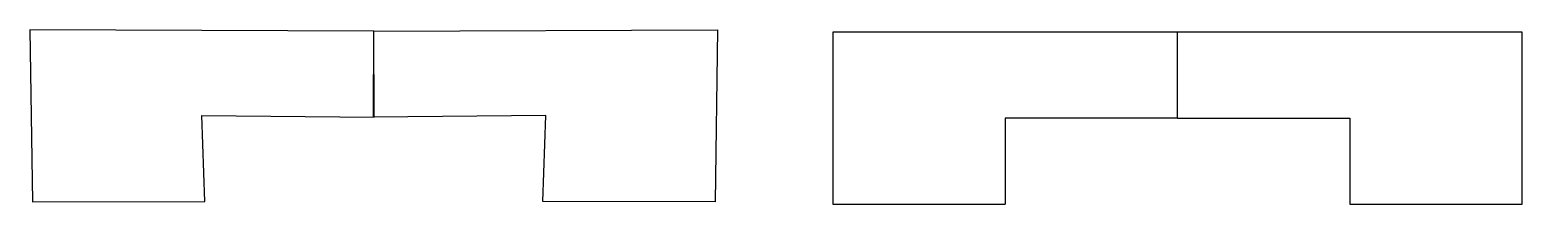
# Model space of a CAD drawing. Header units: millimetres. Extents: x 1999 to 2345, y 1944 to 1984.
import ezdxf

# ---------------------------------------------------------------- set-up
doc = ezdxf.new("R2010")
doc.units = ezdxf.units.MM

msp = doc.modelspace()

# ---------------------------------------------------------------- linework, layer by layer
for p, q in [((1998.97, 1984.38), (1999.57, 1944.38)), ((2078.79, 1984.04), (1998.97, 1984.38)), ((2078.72, 1964.04), (2078.79, 1984.04)), ((2078.79, 1984.04), (2158.61, 1984.38)), ((2078.86, 1964.04), (2078.79, 1984.04)), ((2158.61, 1984.38), (2158.01, 1944.38)), ((2265.34, 1963.83), (2265.34, 1983.83)), ((2039.57, 1944.46), (2038.86, 1964.45)), ((2038.86, 1964.45), (2078.86, 1964.04)), ((2118.72, 1964.45), (2078.72, 1964.04)), ((2118.01, 1944.46), (2118.72, 1964.45)), ((2265.34, 1963.83), (2225.34, 1963.83)), ((2225.34, 1963.83), (2225.34, 1943.83)), ((2265.34, 1963.83), (2305.34, 1963.83)), ((2305.34, 1963.83), (2305.34, 1943.83)), ((1999.57, 1944.38), (2039.57, 1944.46)), ((2158.01, 1944.38), (2118.01, 1944.46))]:
    msp.add_line(p, q)
msp.add_lwpolyline([(2305.34, 1943.83), (2345.34, 1943.83), (2345.34, 1983.83), (2185.34, 1983.83), (2185.34, 1943.83), (2225.34, 1943.83)])

doc.saveas('drawing.dxf')
